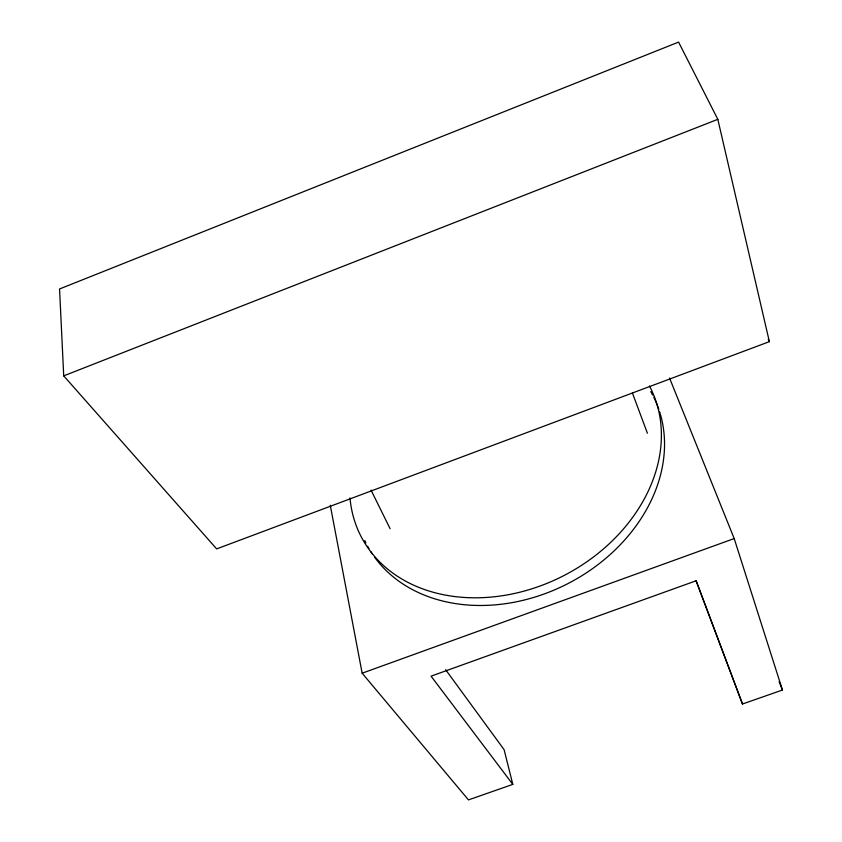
<?xml version="1.0" encoding="UTF-8"?>
<svg xmlns="http://www.w3.org/2000/svg" width="842" height="842" viewBox="0 0 842 842"><rect width="100%" height="100%" fill="white"/><g stroke="black" fill="none" stroke-linecap="round" stroke-linejoin="round"><path stroke-width="1.26" d="M63.718 375.858L717.816 119.322L678.578 42.1L59.55 288.974L63.718 375.858L216.647 548.9L769.367 341.652L717.816 119.322M330.274 505.274L362.155 673.2L734.192 538.564L669.527 378.005M445.628 669.695L504.095 749.664L512.81 784.386L468.468 799.9L362.155 673.2M512.81 784.386L431.062 676.168L696.081 580.791L742.486 704.017L782.45 690.03L734.192 538.564M371.038 490.118L390.109 528.734M768.262 339.305L769.367 341.652M779.103 681.578L782.45 690.03M696.123 580.643L742.486 704.017M632.437 393.067L647.414 433.241M653.813 397.319A161.306 127.616 -27.5 0 1 658.823 409.338M659.644 411.822A161.306 127.616 -27.5 0 1 567.245 583.948A161.306 127.616 -27.5 0 1 374.648 557.257M372.406 554.047A161.306 127.616 -27.5 0 1 370.985 551.857M368.964 548.521A161.306 127.616 -27.5 0 1 367.691 546.258M365.902 542.827A161.306 127.616 -27.5 0 1 364.786 540.511M650.782 391.646A161.306 127.616 -27.5 0 1 652.634 395.024M649.466 386.004A162.653 128.016 -27.5 0 1 541.627 585.443A162.653 128.016 -27.5 0 1 349.998 497.99"/></g></svg>
